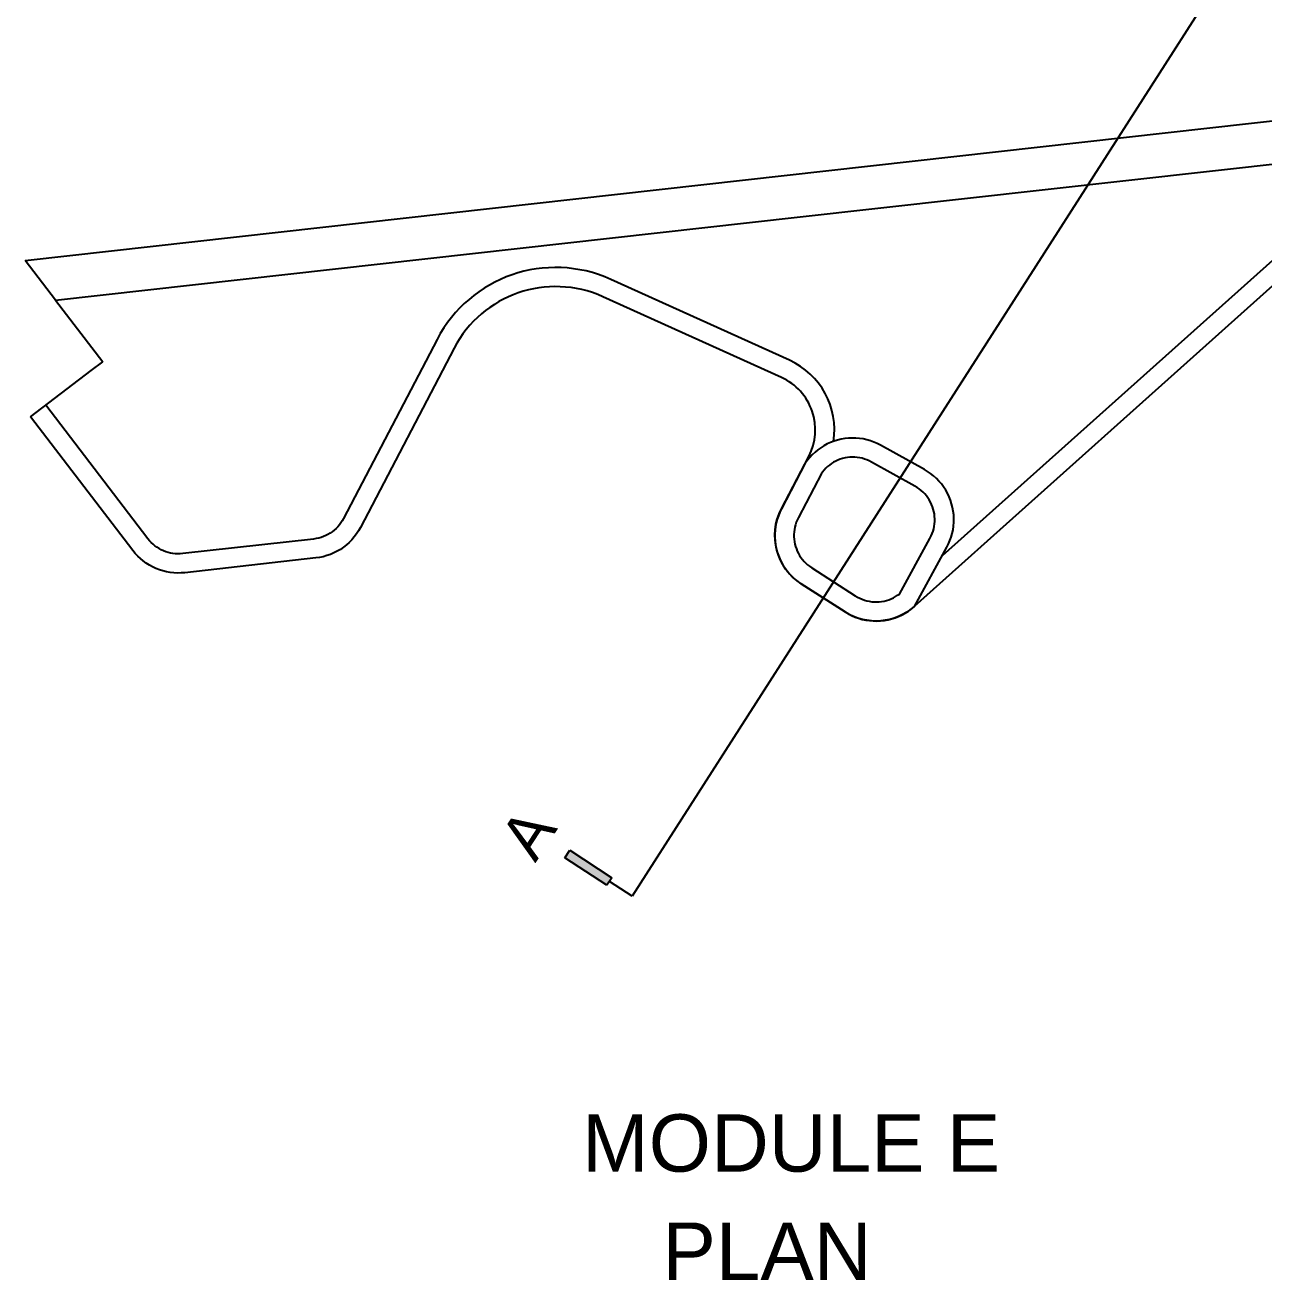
# Model space of a CAD drawing. Header units: inches. Extents: x 438 to 4290, y 203 to 1969.
# Drawn here: x 2297.5 to 2556.8, y 1286.8 to 1549.3 of the extents above; entities that cross this region are included whole.
import ezdxf

# ---------------------------------------------------------------- set-up
doc = ezdxf.new("R2010")
doc.units = ezdxf.units.IN
doc.layers.add('column', color=132, linetype='Continuous', lineweight=30)
doc.layers.add('element', color=20, linetype='Continuous')
doc.styles.get("Standard").update_dxf_attribs({"font": 'arial.ttf'})

# ---------------------------------------------------------------- blocks, each defined once
blk = doc.blocks.new('EFWEF')
at = {"layer": 'element'}
for points in [[(128.81, -3273.04), (128.87, -3272.26), (128.88, -3271.47), (128.84, -3270.69), (128.75, -3269.91), (128.6, -3269.14), (128.41, -3268.38), (128.17, -3267.64), (127.88, -3266.91), (127.54, -3266.2), (127.16, -3265.52), (126.73, -3264.86), (126.27, -3264.23), (125.76, -3263.64), (125.21, -3263.07), (124.63, -3262.55), (124.01, -3262.06), (123.37, -3261.62), (122.7, -3261.22), (113.52, -3256.13), (112.83, -3255.78), (112.12, -3255.47), (111.4, -3255.21), (110.65, -3255), (109.9, -3254.83), (109.13, -3254.72), (108.36, -3254.65), (107.59, -3254.63), (106.82, -3254.66), (106.05, -3254.75), (105.29, -3254.88), (104.54, -3255.06), (103.8, -3255.29), (103.07, -3255.56), (102.37, -3255.88), (101.69, -3256.25), (101.03, -3256.66), (100.4, -3257.11), (99.81, -3257.6), (99.24, -3258.13), (98.71, -3258.69), (98.22, -3259.29), (97.77, -3259.91), (92.77, -3269.48), (92.43, -3270.17), (92.14, -3270.89), (91.9, -3271.62), (91.7, -3272.37), (91.56, -3273.13), (91.46, -3273.9), (91.41, -3274.67), (91.41, -3275.44), (91.46, -3276.21), (91.56, -3276.98), (91.71, -3277.74), (91.91, -3278.49), (92.16, -3279.22), (92.45, -3279.94), (92.79, -3280.63), (93.17, -3281.3), (93.6, -3281.95), (94.06, -3282.57), (94.57, -3283.15), (95.11, -3283.7), (95.68, -3284.22), (96.29, -3284.7), (96.93, -3285.14), (106.12, -3291.03), (106.79, -3291.43), (107.48, -3291.78), (108.2, -3292.09), (108.93, -3292.35), (109.68, -3292.57), (110.45, -3292.73), (111.22, -3292.84), (111.99, -3292.91), (112.77, -3292.92), (113.55, -3292.89), (114.33, -3292.8), (115.1, -3292.66), (115.85, -3292.47), (116.6, -3292.24), (117.32, -3291.95), (118.03, -3291.62), (118.71, -3291.25), (119.37, -3290.83), (120, -3290.37), (120.6, -3289.87), (127.4, -3277.49), (127.75, -3276.8), (128.06, -3276.08), (128.32, -3275.34), (128.53, -3274.58), (128.7, -3273.82)], [(124.83, -3272.6), (124.87, -3272.08), (124.88, -3271.55), (124.85, -3271.03), (124.79, -3270.51), (124.69, -3270), (124.57, -3269.49), (124.41, -3269), (124.21, -3268.51), (123.99, -3268.04), (123.73, -3267.58), (123.45, -3267.15), (123.14, -3266.73), (122.8, -3266.33), (122.43, -3265.96), (122.05, -3265.61), (121.64, -3265.28), (121.21, -3264.98), (120.7, -3264.68), (111.64, -3259.66), (111.12, -3259.4), (110.65, -3259.19), (110.17, -3259.02), (109.67, -3258.88), (109.17, -3258.77), (108.66, -3258.69), (108.14, -3258.65), (107.63, -3258.63), (107.11, -3258.66), (106.6, -3258.71), (106.09, -3258.8), (105.59, -3258.92), (105.1, -3259.07), (104.62, -3259.25), (104.15, -3259.47), (103.7, -3259.71), (103.26, -3259.98), (102.84, -3260.28), (102.44, -3260.61), (102.07, -3260.96), (101.71, -3261.34), (101.38, -3261.74), (101.18, -3262.02), (96.34, -3271.27), (96.09, -3271.79), (95.9, -3272.27), (95.74, -3272.76), (95.61, -3273.26), (95.51, -3273.77), (95.44, -3274.28), (95.41, -3274.79), (95.41, -3275.31), (95.45, -3275.82), (95.51, -3276.33), (95.61, -3276.84), (95.74, -3277.33), (95.91, -3277.82), (96.1, -3278.3), (96.33, -3278.76), (96.58, -3279.21), (96.87, -3279.64), (97.18, -3280.05), (97.51, -3280.44), (97.88, -3280.81), (98.26, -3281.16), (98.66, -3281.47), (99.14, -3281.8), (108.22, -3287.62), (108.73, -3287.92), (109.19, -3288.16), (109.67, -3288.37), (110.16, -3288.54), (110.66, -3288.68), (111.16, -3288.79), (111.68, -3288.87), (112.2, -3288.91), (112.71, -3288.92), (113.23, -3288.9), (113.75, -3288.84), (114.26, -3288.75), (114.77, -3288.62), (115.26, -3288.46), (115.75, -3288.28), (116.22, -3288.06), (116.67, -3287.81), (117.11, -3287.53), (117.46, -3287.27), (123.86, -3275.62), (124.13, -3275.1), (124.33, -3274.62), (124.51, -3274.13), (124.65, -3273.62), (124.76, -3273.11)]]:
    blk.add_lwpolyline(points, close=True, dxfattribs=at)

msp = doc.modelspace()

# ---------------------------------------------------------------- hatches: boundary and pattern name
at = {"layer": 'column', "true_color": 0x939598}
h = msp.add_hatch(color=252, dxfattribs=at)
h.dxf.hatch_style = 1
h.paths.add_polyline_path([(2411.53556, 1376.69178), (2420.34494, 1370.94808), (2419.30113, 1369.34713), (2410.49175, 1375.09082)])

# ---------------------------------------------------------------- linework, layer by layer
for p, q in [((2547.12118, 1558.27136), (2424.56865, 1367.05348)), ((2297.52312, 1500.10912), (2699.28959, 1545.06739)), ((2459.1097, 1509.13473), (2700.32093, 1536.12663)), ((2303.91091, 1491.76775), (2459.1097, 1509.13473)), ((2303.91091, 1491.76775), (2297.52312, 1500.10912)), ((2558.61342, 1500.1046), (2489.45461, 1438.25294)), ((2457.52192, 1479.21788), (2420.11817, 1496.12646)), ((2303.91091, 1491.76775), (2313.76199, 1478.9039)), ((2311.38017, 1477.07991), (2313.76199, 1478.9039)), ((2298.67713, 1467.35197), (2311.38017, 1477.07991)), ((2410.49175, 1375.09082), (2411.53556, 1376.69178)), ((2411.53556, 1376.69178), (2420.34494, 1370.94808)), ((2419.30113, 1369.34713), (2410.49175, 1375.09082)), ((2420.34494, 1370.94808), (2419.30113, 1369.34713)), ((2424.56865, 1367.05348), (2419.82304, 1370.14761))]:
    msp.add_line(p, q)
for points in [[(2675.72409, 1533.3742), (2657.9978, 1490.56171, -0.315247358), (2646.39112, 1483.16356), (2595.58374, 1485.36501, -0.160514719), (2588.55833, 1488.02236), (2576.82439, 1497.5098, 0.36775382), (2561.27994, 1497.12305), (2483.65055, 1427.69578, -0.336846354), (2469.17584, 1426.53733), (2459.98452, 1432.4281, -0.388514656), (2455.82362, 1448.08769), (2461.56721, 1459.08188, 0.430967693), (2455.87424, 1475.57301), (2418.47048, 1492.48158)], [(2420.11817, 1496.12646, 0.397655593), (2383.76694, 1483.57748), (2364.19415, 1446.11197), (2363.90574, 1445.60119), (2363.62038, 1445.16489), (2363.3072, 1444.74811), (2362.96753, 1444.35262), (2362.60282, 1443.9801), (2362.21461, 1443.63212), (2361.80456, 1443.31018), (2361.3744, 1443.01564), (2360.92597, 1442.74975), (2360.46117, 1442.51364), (2359.98197, 1442.30831), (2359.49041, 1442.13464), (2358.98859, 1441.99336), (2358.47862, 1441.88507), (2357.89813, 1441.80088), (2330.57099, 1438.74293), (2329.99434, 1438.69711), (2329.48027, 1438.6894), (2328.96677, 1438.71473), (2328.45595, 1438.77301), (2327.94994, 1438.86398), (2327.45081, 1438.98728), (2326.96064, 1439.14239), (2326.48145, 1439.32867), (2326.01521, 1439.54536), (2325.56386, 1439.79155), (2325.12926, 1440.06624), (2324.71321, 1440.36828), (2324.31742, 1440.69643), (2323.94354, 1441.04932), (2323.59309, 1441.42551), (2323.22681, 1441.87324), (2301.85289, 1469.78396)], [(2418.47048, 1492.48158, 0.397655593), (2387.31228, 1481.72531), (2367.7093, 1444.20201), (2367.3247, 1443.52088), (2366.89655, 1442.86626), (2366.42665, 1442.24092), (2365.91701, 1441.64752), (2365.3698, 1441.08859), (2364.78733, 1440.56649), (2364.17209, 1440.08345), (2363.52668, 1439.64152), (2362.85386, 1439.24258), (2362.15647, 1438.88832), (2361.43748, 1438.58024), (2360.69995, 1438.31966), (2359.94701, 1438.10769), (2359.18186, 1437.94522), (2358.40775, 1437.83294), (2330.95192, 1434.76059), (2330.18295, 1434.69949), (2329.41164, 1434.68792), (2328.64119, 1434.72593), (2327.87477, 1434.81337), (2327.11555, 1434.94986), (2326.36666, 1435.13486), (2325.63122, 1435.36758), (2324.91224, 1435.64708), (2324.21271, 1435.97219), (2323.53551, 1436.34158), (2322.88344, 1436.75371), (2322.2592, 1437.20689), (2321.66536, 1437.69924), (2321.10439, 1438.22872), (2320.57859, 1438.79315), (2320.09015, 1439.3902), (2298.67713, 1467.35197)]]:
    msp.add_lwpolyline(points, format="xyb")
msp.add_arc((2450.93117, 1464.63838), 16, 351.3763541, 65.6743894)

# ---------------------------------------------------------------- block references
msp.add_blockref('EFWEF', (2363.05536, 4717.56432))

# ---------------------------------------------------------------- texts
msp.add_text('A', height=9.40281, rotation=56.895759).set_placement((2404.31218, 1373.92249))
for s, p in [('MODULE E', (2414.09075, 1309.43749)), ('PLAN', (2430.93003, 1286.79083))]:
    msp.add_text(s, height=12).set_placement(p)

doc.saveas('drawing.dxf')
